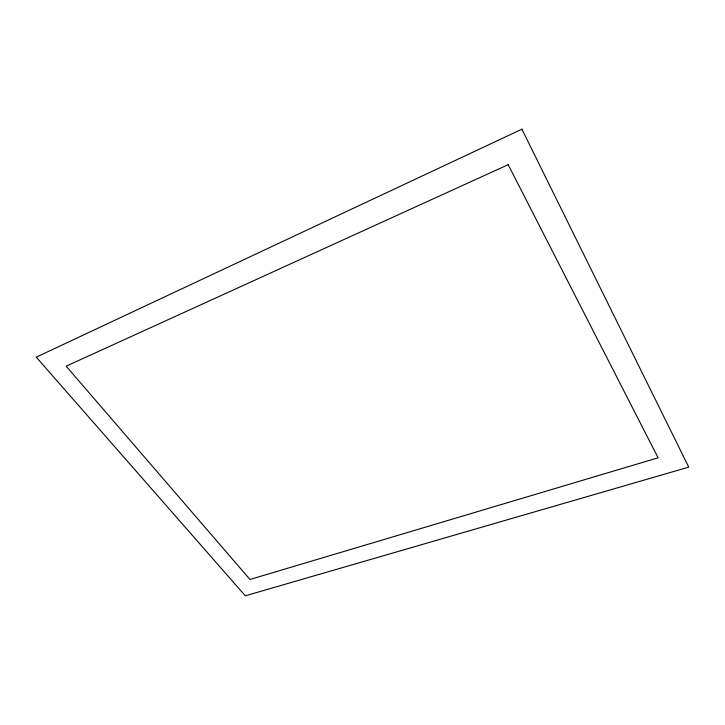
<?xml version="1.0" encoding="UTF-8"?>
<svg xmlns="http://www.w3.org/2000/svg" width="725" height="725" viewBox="0 0 725 725"><rect width="100%" height="100%" fill="white"/><g stroke="black" fill="none" stroke-linecap="round" stroke-linejoin="round"><path stroke-width="1.09" d="M521.9 129.177L36.25 357.153L245.313 595.823L688.75 467.136L521.9 129.177M508.18 164.675L66.165 366.179L249.989 579.474L658.101 457.792L508.18 164.675"/></g></svg>
